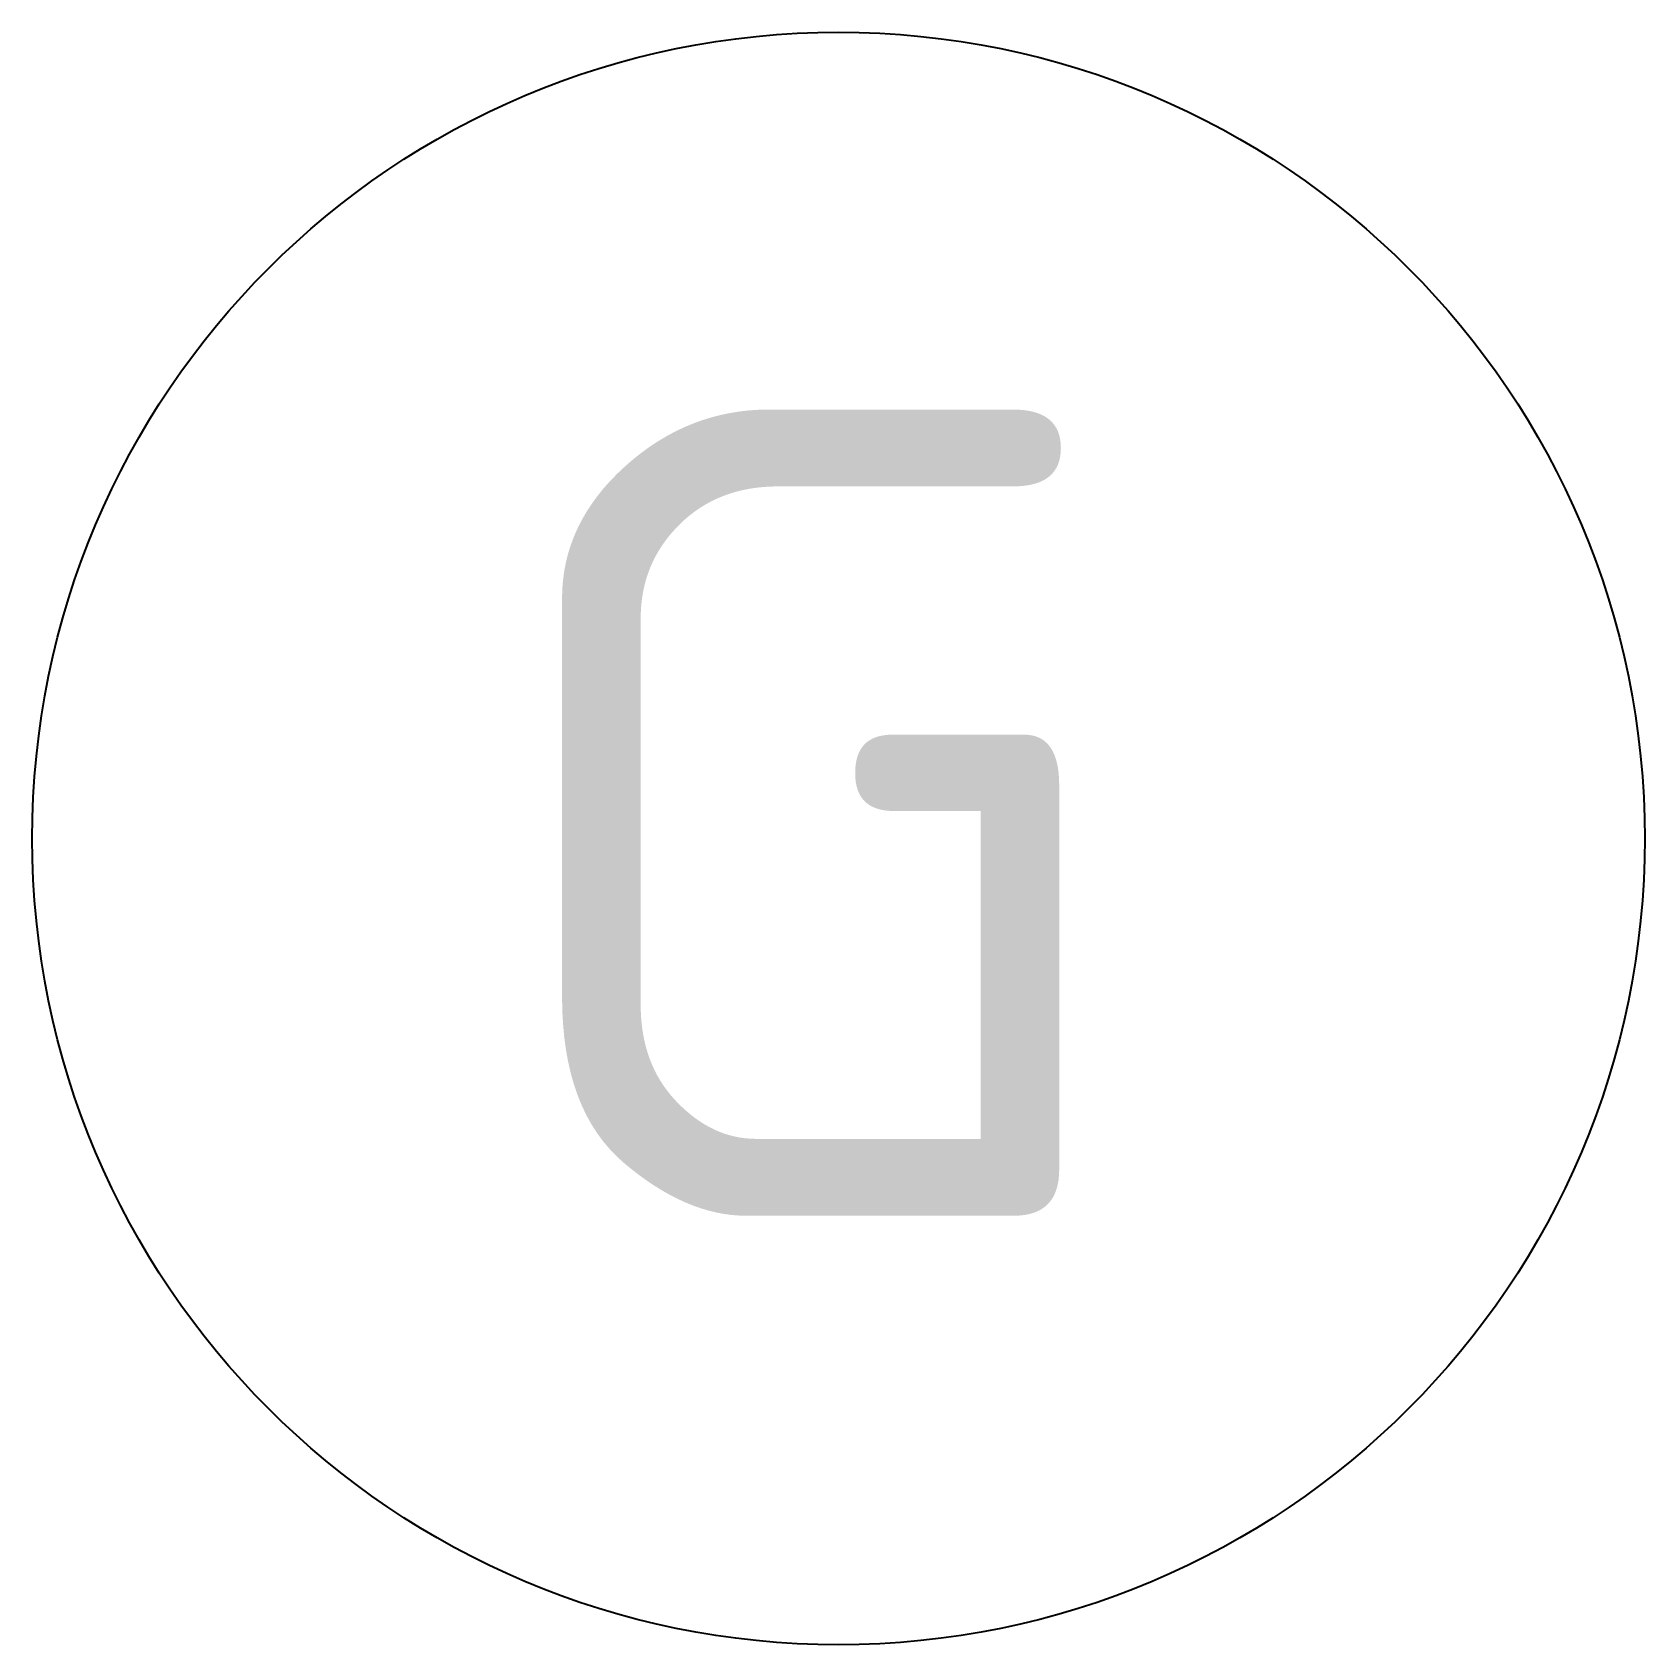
# Model space of a CAD drawing. Extents: x -0.4 to 0.4, y -0.4 to 0.4.
import ezdxf

# ---------------------------------------------------------------- set-up
doc = ezdxf.new("R2010")
doc.units = 0
doc.header["$LTSCALE"] = 0.2
doc.styles.add('NLCS-ISO', font='NLCS-ISO.ttf')

msp = doc.modelspace()

# ---------------------------------------------------------------- linework, layer by layer
msp.add_circle((0, 0), 0.4)

# ---------------------------------------------------------------- texts
at = {"style": 'NLCS-ISO'}
msp.add_text('G', height=0.4, rotation=360, dxfattribs=at).set_placement((-0.17808, -0.18849))

doc.saveas('drawing.dxf')
